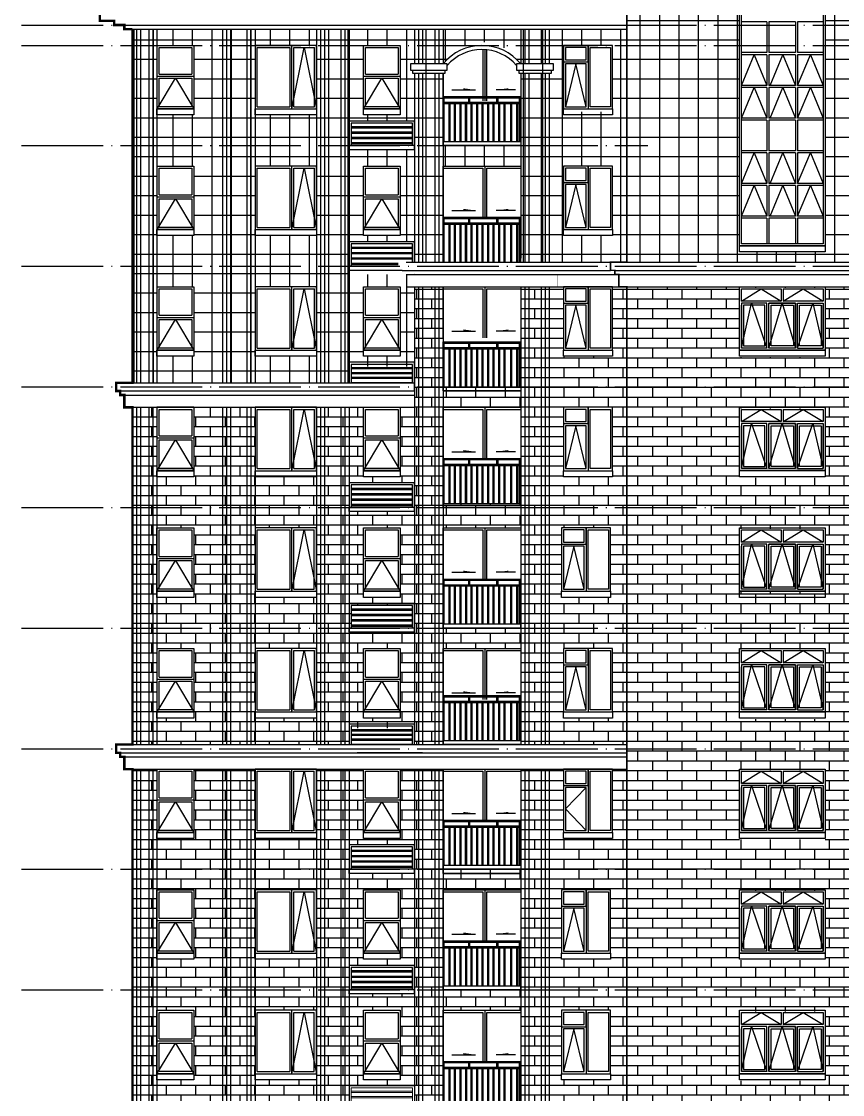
# Model space of a CAD drawing. Extents: x 115549 to 768939, y -502199 to 402497.
# Drawn here: x 192502 to 212593, y -11293 to 14955 of the extents above; entities that cross this region are included whole.
import ezdxf

# ---------------------------------------------------------------- set-up
doc = ezdxf.new("R2010")
doc.units = 0
doc.header["$LTSCALE"] = 1000
doc.header["$MEASUREMENT"] = 0
doc.linetypes.add('DOTE', pattern=[2.42, 2, -0.2, 0.02, -0.2])
doc.layers.add('_0', color=7, linetype='Continuous', lineweight=9)
for name, color, linetype in [('DIM_SYMB', 3, 'Continuous'), ('DOTE', 16, 'DOTE'), ('LM-玻璃', 146, 'Continuous'), ('WINDOW', 4, 'Continuous'), ('栏杆', 11, 'Continuous'), ('看线', 163, 'Continuous'), ('窗口线', 7, 'Continuous'), ('立面线', 172, 'Continuous')]:
    doc.layers.add(name, color=color, linetype=linetype)
pattern_1 = [(90, (-161450.86, -101699.97), (-476.25, 9e-14), []), (180, (-161450.86, -101699.97), (-9e-14, -476.25), [])]
pattern_2 = [(0, (-135683.46, -101699.97), (0, 240.41565), []), (90, (-135683.46, -101699.97), (-360.5784, 240.41565), [240.41565, -240.4156])]

# ---------------------------------------------------------------- blocks, each defined once
blk = doc.blocks.new('fdfsassd')
at = {"layer": 'LM-玻璃', "ltscale": 0.2}
for p, q in [((-629916, -556267), (-629916, -554817)), ((-629916, -554817), (-629116, -554817)), ((-629116, -554817), (-629116, -556267)), ((-629016, -554817), (-628516, -554817)), ((-628516, -556267), (-628516, -554817)), ((-629966, -556317), (-628466, -556317)), ((-629916, -556267), (-629116, -556267)), ((-629916, -556267), (-629116, -556267)), ((-629866, -556267), (-629866, -556267)), ((-629116, -556267), (-629116, -556267)), ((-629066, -556267), (-629066, -556267)), ((-629016, -556267), (-628516, -556267)), ((-629016, -556267), (-628566, -556267)), ((-628516, -556267), (-628516, -556267))]:
    blk.add_line(p, q, dxfattribs=at)
blk.add_lwpolyline([(-628466, -554767), (-629966, -554767), (-629966, -556317), (-628466, -556317)], close=True, dxfattribs=at)
for points in [[(-628516, -554767), (-629916, -554767)], [(-629066, -556317), (-629066, -554767)], [(-629016, -555767), (-629016, -554817)], [(-629016, -556267), (-629016, -555666)], [(-629016, -556267), (-629016, -556267)]]:
    blk.add_lwpolyline(points, dxfattribs=at)
at = {"layer": 'WINDOW', "color": 250}
blk.add_lwpolyline([(-629066, -556317), (-628766, -554817), (-628466, -556317)], dxfattribs=at)
blk = doc.blocks.new('dfgfdgdfdd')
at = {"layer": 'LM-玻璃', "ltscale": 0.2}
blk.add_lwpolyline([(-627266, -557867), (-626366, -557867), (-626366, -559417), (-627266, -559417)], close=True, dxfattribs=at)
for points in [[(-627216, -558567), (-627216, -557917), (-626416, -557917), (-626416, -558567)], [(-627266, -558617), (-626366, -558617)], [(-627216, -558567), (-626416, -558567)], [(-626416, -558667), (-626416, -559367), (-627216, -559367), (-627216, -558667)], [(-627216, -558667), (-626416, -558667)]]:
    blk.add_lwpolyline(points, dxfattribs=at)
at = {"layer": 'WINDOW', "color": 250}
blk.add_lwpolyline([(-627266, -559417), (-626816, -558667), (-626366, -559417)], dxfattribs=at)
blk = doc.blocks.new('stgewrtwertwertw')
at = {"layer": 'DIM_SYMB'}
for points in [[(406374, 195878), (406074, 195878), (406074, 195918)], [(406877, 195878), (407177, 195878), (407177, 195918)]]:
    blk.add_hatch(color=256, dxfattribs=at).paths.add_polyline_path(points)
at = {"color": 4}
for p, q in [((403330, 194984), (404830, 194984)), ((403330, 194954), (404830, 194954)), ((403330, 194853), (404830, 194853)), ((403330, 194823), (404830, 194823)), ((403330, 194723), (404830, 194723)), ((403330, 194693), (404830, 194693)), ((403330, 194593), (404830, 194593)), ((403330, 194563), (404830, 194563))]:
    blk.add_line(p, q, dxfattribs=at)
at = {"const_width": 60}
blk.add_lwpolyline([(397980, 197464), (397980, 194514)], dxfattribs=at)
at = {"color": 4}
for points in [[(403280, 195114), (403280, 194514)], [(404880, 194514), (404880, 195114), (403283, 195114)], [(404830, 194514), (404830, 195064), (403330, 195064)], [(403330, 195064), (403330, 194514)]]:
    blk.add_lwpolyline(points, dxfattribs=at)
for points in [[(404880, 194514), (404880, 194514), (403280, 194514)], [(403280, 194414), (403280, 194414), (403280, 194514)], [(404880, 194414), (404880, 194414), (404880, 194514)], [(404880, 194414), (404880, 194414), (404880, 194514)], [(404880, 194414), (404880, 194414), (404880, 194514)], [(404880, 194414), (404880, 194414), (403280, 194414)]]:
    blk.add_lwpolyline(points)
at = {"layer": 'DIM_SYMB'}
for points in [[(405797, 195878), (405797, 195878), (406374, 195878)], [(407354, 195878), (407354, 195878), (406877, 195878)]]:
    blk.add_lwpolyline(points, dxfattribs=at)
at = {"layer": 'LM-玻璃', "ltscale": 0.2}
for p, q in [((405580, 195714), (405580, 196964)), ((405580, 196964), (407480, 196964))]:
    blk.add_line(p, q, dxfattribs=at)
for points in [[(405580, 196914), (406552, 196914)], [(406552, 196914), (406552, 195714)], [(406602, 196964), (406602, 195714)], [(406652, 195714), (406652, 196914)], [(406652, 196914), (407480, 196914)], [(407480, 196964), (407480, 195714)], [(409680, 195414), (409680, 196964), (408480, 196964), (408480, 195414), (409680, 195414)], [(409080, 196964), (409080, 195414)]]:
    blk.add_lwpolyline(points, dxfattribs=at)
for points in [[(409080, 196964), (408480, 196964), (408480, 196564), (409080, 196564)], [(409030, 196914), (408530, 196914), (408530, 196614), (409030, 196614)], [(409130, 196914), (409630, 196914), (409630, 195464), (409130, 195464)], [(409030, 196514), (408530, 196514), (408530, 195464), (409030, 195464)]]:
    blk.add_lwpolyline(points, close=True, dxfattribs=at)
at = {"layer": 'WINDOW', "color": 250}
blk.add_lwpolyline([(409030, 195464), (408780, 196514), (408530, 195464)], dxfattribs=at)
at = {"layer": '栏杆', "ltscale": 0.2}
for p, q in [((405580, 195714), (407480, 195714)), ((405610, 195684), (407450, 195684)), ((405610, 195574), (407450, 195574)), ((405610, 195544), (407450, 195544)), ((405580, 194614), (407480, 194614)), ((405580, 194514), (407480, 194514))]:
    blk.add_line(p, q, dxfattribs=at)
for points in [[(405580, 194514), (405580, 195714)], [(405610, 194614), (405610, 195684)], [(406208, 195574), (406208, 195684)], [(406238, 195574), (406238, 195684)], [(406898, 195574), (406898, 195684)], [(406928, 195574), (406928, 195684)], [(407450, 194614), (407450, 195714)], [(407480, 194514), (407480, 195714)], [(405720, 195544), (405720, 194614)], [(405745, 195544), (405745, 194614)], [(405855, 195544), (405855, 194614)], [(405880, 195544), (405880, 194614)], [(405990, 195544), (405990, 194614)], [(406015, 195544), (406015, 194614)], [(406125, 195544), (406125, 194614)], [(406150, 195544), (406150, 194614)], [(406260, 195544), (406260, 194614)], [(406285, 195544), (406285, 194614)], [(406395, 195544), (406395, 194614)], [(406420, 195544), (406420, 194614)], [(406530, 195544), (406530, 194614)], [(406555, 195544), (406555, 194614)], [(406665, 195544), (406665, 194614)], [(406690, 195544), (406690, 194614)], [(406800, 195544), (406800, 194614)], [(406825, 195544), (406825, 194614)], [(406935, 195544), (406935, 194614)], [(406960, 195544), (406960, 194614)], [(407070, 195544), (407070, 194614)], [(407095, 195544), (407095, 194614)], [(407230, 195544), (407230, 194614)], [(407255, 195544), (407255, 194614)], [(407375, 195544), (407375, 194614)], [(407400, 195544), (407400, 194614)]]:
    blk.add_lwpolyline(points, dxfattribs=at)
blk.add_lwpolyline([(405580, 194614), (407480, 194614), (407480, 194514), (405580, 194514)], close=True, dxfattribs=at)
at = {"layer": '立面线'}
for p, q in [((398080, 197464), (398080, 194514)), ((398180, 197464), (398180, 194514)), ((398380, 197464), (398380, 194514)), ((398480, 197464), (398480, 194514)), ((398580, 197464), (398580, 194514)), ((400180, 197464), (400180, 194514)), ((400280, 197464), (400280, 194514)), ((400380, 197464), (400380, 194514)), ((400780, 197464), (400780, 194514)), ((400880, 197464), (400880, 194514)), ((400980, 197464), (400980, 194514)), ((402480, 197464), (402480, 194514)), ((402580, 197464), (402580, 194514)), ((402680, 197464), (402680, 194514)), ((403080, 197464), (403080, 194514)), ((403180, 197464), (403180, 194514)), ((403280, 197464), (403280, 194514)), ((404880, 197464), (404880, 194514)), ((404980, 197464), (404980, 194514)), ((405080, 197464), (405080, 194514)), ((405380, 197464), (405380, 194514)), ((405480, 197464), (405480, 194514)), ((405580, 197464), (405580, 194414)), ((407480, 197464), (407480, 194414)), ((407580, 197464), (407580, 194514)), ((407680, 197464), (407680, 194514)), ((407980, 197464), (407980, 194514)), ((408080, 197464), (408080, 194514)), ((408180, 197464), (408180, 194514))]:
    blk.add_line(p, q, dxfattribs=at)
at = {"layer": '立面线', "color": 0, "const_width": 40}
blk.add_lwpolyline([(410080, 197464), (410080, 194514)], dxfattribs=at)
at = {"layer": '立面线', "ltscale": 20}
for points in [[(398580, 195414), (399480, 195414), (399480, 195264), (398580, 195264)], [(400980, 195414), (402480, 195414), (402480, 195264), (400980, 195264)], [(403630, 195414), (404530, 195414), (404530, 195264), (403630, 195264)], [(408480, 195414), (409680, 195414), (409680, 195264), (408480, 195264)]]:
    blk.add_lwpolyline(points, close=True, dxfattribs=at)
at = {"layer": 'WINDOW'}
for name, p in [('dfgfdgdfdd', (1025846, 754831)), ('fdfsassd', (1030946, 751731)), ('dfgfdgdfdd', (1030896, 754831))]:
    blk.add_blockref(name, p, dxfattribs=at)
blk = doc.blocks.new('edwd')
at = {"layer": '栏杆', "ltscale": 0.2}
for p, q in [((519110, -51680), (521010, -51680)), ((519140, -51710), (520980, -51710)), ((519140, -51820), (520980, -51820)), ((519140, -51850), (520980, -51850)), ((519110, -52780), (521010, -52780)), ((519110, -52880), (521010, -52880))]:
    blk.add_line(p, q, dxfattribs=at)
for points in [[(519110, -52780), (519110, -51680)], [(520980, -52780), (520980, -51680)], [(521010, -52780), (521010, -51680)], [(519140, -52780), (519140, -51710)], [(519250, -51850), (519250, -52780)], [(519275, -51850), (519275, -52780)], [(519385, -51850), (519385, -52780)], [(519410, -51850), (519410, -52780)], [(519520, -51850), (519520, -52780)], [(519545, -51850), (519545, -52780)], [(519655, -51850), (519655, -52780)], [(519680, -51850), (519680, -52780)], [(519738, -51820), (519738, -51710)], [(519768, -51820), (519768, -51710)], [(519790, -51850), (519790, -52780)], [(519815, -51850), (519815, -52780)], [(519925, -51850), (519925, -52780)], [(519950, -51850), (519950, -52780)], [(520060, -51850), (520060, -52780)], [(520085, -51850), (520085, -52780)], [(520195, -51850), (520195, -52780)], [(520220, -51850), (520220, -52780)], [(520330, -51850), (520330, -52780)], [(520355, -51850), (520355, -52780)], [(520428, -51820), (520428, -51710)], [(520458, -51820), (520458, -51710)], [(520465, -51850), (520465, -52780)], [(520490, -51850), (520490, -52780)], [(520600, -51850), (520600, -52780)], [(520625, -51850), (520625, -52780)], [(520760, -51850), (520760, -52780)], [(520785, -51850), (520785, -52780)], [(520905, -51850), (520905, -52780)], [(520930, -51850), (520930, -52780)]]:
    blk.add_lwpolyline(points, dxfattribs=at)
blk.add_lwpolyline([(519110, -52780), (521010, -52780), (521010, -52880), (519110, -52880)], close=True, dxfattribs=at)
blk = doc.blocks.new('setyetyetertyeryer')
at = {"layer": 'LM-玻璃', "ltscale": 0.2}
for p, q in [((362775, 78550), (362775, 78250)), ((362825, 78550), (362825, 78250)), ((362475, 77100), (362475, 78200)), ((363125, 77100), (363125, 78200))]:
    blk.add_line(p, q, dxfattribs=at)
for points in [[(361750, 78600), (363850, 78600), (363850, 77050), (361750, 77050)], [(362375, 78150), (361850, 78150), (361850, 77150), (362375, 77150)], [(362475, 78200), (363125, 78200), (363125, 77100), (362475, 77100)], [(362525, 78150), (363075, 78150), (363075, 77150), (362525, 77150)], [(363225, 78150), (363750, 78150), (363750, 77150), (363225, 77150)]]:
    blk.add_lwpolyline(points, close=True, dxfattribs=at)
for points in [[(361800, 78250), (361800, 78550), (362775, 78550)], [(361800, 78250), (361800, 78550), (362775, 78550)], [(362775, 78250), (361800, 78250), (361800, 78550), (362775, 78550)], [(362825, 78550), (363800, 78550), (363800, 78250)], [(362825, 78550), (363800, 78550), (363800, 78250)], [(362825, 78550), (363800, 78550), (363800, 78250), (362825, 78250)], [(362425, 77100), (362425, 78200), (361800, 78200), (361800, 77100)], [(362425, 77100), (361800, 77100), (361800, 78150)], [(363125, 78200), (362475, 78200)], [(363175, 77100), (363175, 78200), (363800, 78200), (363800, 77100)], [(363175, 77100), (363800, 77100), (363800, 78150)], [(363125, 77100), (362475, 77100)]]:
    blk.add_lwpolyline(points, dxfattribs=at)
at = {"layer": 'WINDOW', "color": 250}
for points in [[(361800, 78250), (362288, 78550), (362775, 78250)], [(362825, 78250), (363313, 78550), (363800, 78250)], [(361800, 77100), (362050, 78200), (362425, 77100)], [(362475, 77100), (362800, 78200), (363125, 77100)], [(363175, 77100), (363550, 78200), (363800, 77100)]]:
    blk.add_lwpolyline(points, dxfattribs=at)
at = {"layer": '立面线', "ltscale": 20}
blk.add_lwpolyline([(361750, 77050), (363850, 77050), (363850, 76900), (361750, 76900)], close=True, dxfattribs=at)

msp = doc.modelspace()

# ---------------------------------------------------------------- hatches: boundary and pattern name
at = {"layer": 'DIM_SYMB'}
for points in [[(203611.9, 13281), (203311.9, 13281), (203311.9, 13321)], [(204115.1, 13281), (204415.1, 13281), (204415.1, 13321)], [(203611.9, 10331), (203311.9, 10331), (203311.9, 10371)], [(204115.1, 10331), (204415.1, 10331), (204415.1, 10371)], [(203611.9, 7381), (203311.9, 7381), (203311.9, 7421)], [(204115.1, 7381), (204415.1, 7381), (204415.1, 7421)], [(203611.9, 4431), (203311.9, 4431), (203311.9, 4471)], [(204115.1, 4431), (204415.1, 4431), (204415.1, 4471)], [(203611.9, -1469), (203311.9, -1469), (203311.9, -1429)], [(204115.1, -1469), (204415.1, -1469), (204415.1, -1429)], [(203611.9, -4419), (203311.9, -4419), (203311.9, -4379)], [(204115.1, -4419), (204415.1, -4419), (204415.1, -4379)]]:
    msp.add_hatch(color=256, dxfattribs=at).paths.add_polyline_path(points)
at = {"layer": '看线'}
h = msp.add_hatch(dxfattribs=at)
h.set_pattern_fill('ANSI37', color=8, scale=300, angle=45)
h.set_pattern_definition(pattern_1)
h.paths.add_polyline_path([(207317.9, 18967.3), (215218, 18967.3), (215218, 9067), (207317.9, 9067)])
h.paths.add_polyline_path([(210068, 9317), (212168, 9317), (212168, 17267), (210068, 17267)], flags=16)
h.paths.add_polyline_path([(213018, 9317), (214518, 9317), (214518, 17267), (213018, 17267)], flags=16)
h = msp.add_hatch(dxfattribs=at)
h.set_pattern_fill('ANSI37', color=8, scale=300, angle=45)
h.set_pattern_definition(pattern_1)
h.paths.add_polyline_path([(195218, 14767.7), (202118.1, 14767.7), (202118.1, 6117), (195218, 6117)])
h.paths.add_polyline_path([(195818.4, 12667), (196718.4, 12667), (196718.4, 14367), (195818.4, 14367)], flags=16)
h.paths.add_polyline_path([(198218, 12667), (199718, 12667), (199718, 14367), (198218, 14367)], flags=16)
h.paths.add_polyline_path([(200868.5, 12667), (201768.5, 12667), (201768.5, 14367), (200868.5, 14367)], flags=16)
h.paths.add_polyline_path([(200868.5, 9717), (201768.5, 9717), (201768.5, 11417), (200868.5, 11417)], flags=16)
h.paths.add_polyline_path([(198218, 9717), (199718, 9717), (199718, 11417), (198218, 11417)], flags=16)
h.paths.add_polyline_path([(195818.4, 9717), (196718.4, 9717), (196718.4, 11417), (195818.4, 11417)], flags=16)
h.paths.add_polyline_path([(195818.4, 6767), (196718.4, 6767), (196718.4, 8467), (195818.4, 8467)], flags=16)
h.paths.add_polyline_path([(198218, 6767), (199718, 6767), (199718, 8467), (198218, 8467)], flags=16)
h.paths.add_polyline_path([(200868.5, 6767), (201768.5, 6767), (201768.5, 8467), (200868.5, 8467)], flags=16)
h.paths.add_polyline_path([(200518.1, 11817), (202118.1, 11817), (202118.1, 12517), (200518.1, 12517)], flags=16)
h.paths.add_polyline_path([(200518.1, 8767), (202121.8, 8767), (202121.8, 9567), (200518.1, 9567)], flags=16)
h.paths.add_polyline_path([(200518.1, 6117), (202118.1, 6117), (202118.1, 6517), (200518.1, 6517)], flags=16)
h = msp.add_hatch(dxfattribs=at)
h.set_pattern_fill('ANSI37', color=8, scale=300, angle=45)
h.set_pattern_definition(pattern_1)
h.paths.add_polyline_path([(205768, 12742), (206968, 12742), (206968, 14367), (205768, 14367)], flags=16)
h.paths.add_polyline_path([(205768, 9717), (206968, 9717), (206968, 11417), (205768, 11417)], flags=16)
h.paths.add_polyline_path([(202818.1, 9067), (204718.1, 9067), (204718.1, 11417), (202818.1, 11417)], flags=17)
h.paths.add_polyline_path([(202118.1, 14767.7), (207318, 14767.7), (207318.1, 9067), (202118.1, 9067)])
h.paths.add_polyline_path([(202868, 13967), (202918, 13967), (202918.1, 14080.5), (202986.4, 14152.2), (203247.4, 14339.6), (203512.8, 14437.7), (203744.8, 14466.7), (204187.3, 14386.2), (204485.7, 14209.3), (204618.1, 14080.4), (204618.1, 13967), (204668.1, 13967), (204668.1, 13887), (204718.1, 13887), (204718.1, 11917), (202818, 11917), (202818.1, 13887), (202868, 13887)], flags=16)
h = msp.add_hatch(dxfattribs=at)
h.set_pattern_fill('AR-BRSTD', color=32, scale=300)
h.set_pattern_definition(pattern_2)
h.paths.add_polyline_path([(202118.1, 8467), (207318.1, 8467), (207318.1, -2733), (202118.1, -2733)])
h.paths.add_polyline_path([(205768, 6767), (206968, 6767), (206968, 8467), (205768, 8467)], flags=16)
h.paths.add_polyline_path([(202818.2, 6017), (204718.2, 6017), (204718.1, 8467), (202818.1, 8467)], flags=16)
h.paths.add_polyline_path([(202818, 3167), (204718.1, 3167), (204718.1, 5517), (202818, 5517)], flags=16)
h.paths.add_polyline_path([(202818.1, 117), (204718.2, 117), (204718.2, 2567), (202818.1, 2567)], flags=16)
h.paths.add_polyline_path([(202818, -2733), (204718.1, -2733), (204718.1, -383), (202818, -383)], flags=17)
h.paths.add_polyline_path([(205768, -2083), (206968, -2083), (206968, -383), (205768, -383)], flags=16)
h.paths.add_polyline_path([(205718, 867), (206918, 867), (206918, 2567), (205718, 2567)], flags=16)
h.paths.add_polyline_path([(205768, 3817), (206968, 3817), (206968, 5517), (205768, 5517)], flags=16)
h = msp.add_hatch(dxfattribs=at)
h.set_pattern_fill('AR-BRSTD', color=32, scale=300)
h.set_pattern_definition(pattern_2)
h.paths.add_polyline_path([(207318, 8467), (215218, 8467), (215218, -26333), (207318, -26333)])
h.paths.add_polyline_path([(210068, 6741.8), (212168, 6741.8), (212168, 8441.8), (210068, 8441.8)], flags=16)
h.paths.add_polyline_path([(213018, 6767), (214518, 6767), (214518, 8467), (213018, 8467)], flags=16)
h.paths.add_polyline_path([(210068, 3791.8), (212168, 3791.8), (212168, 5491.8), (210068, 5491.8)], flags=16)
h.paths.add_polyline_path([(213018, 3817), (214518, 3817), (214518, 5517), (213018, 5517)], flags=16)
h.paths.add_polyline_path([(210068, 841.8), (211832.8, 841.8), (211832.8, 2541.8), (210068, 2541.8)], flags=0)
h.paths.add_polyline_path([(210068, 841.8), (211868, 841.8), (211868, 2541.8), (210068, 2541.8)], flags=16)
h.paths.add_polyline_path([(210068, 841.8), (211868, 841.8), (211868, 2541.8), (210068, 2541.8)], flags=16)
h.paths.add_polyline_path([(213018, 867), (214518, 867), (214518, 2567), (213018, 2567)], flags=16)
h.paths.add_polyline_path([(210068, -2108.2), (212168, -2108.2), (212168, -408.2), (210068, -408.2)], flags=16)
h.paths.add_polyline_path([(213018, -2083), (214518, -2083), (214518, -383), (213018, -383)], flags=16)
h.paths.add_polyline_path([(210068, -5058.2), (212168, -5058.2), (212168, -3358.2), (210068, -3358.2)], flags=16)
h.paths.add_polyline_path([(213018, -5033), (214518, -5033), (214518, -3333), (213018, -3333)], flags=16)
h.paths.add_polyline_path([(210068, -8008.2), (212168, -8008.2), (212168, -6308.2), (210068, -6308.2)], flags=16)
h.paths.add_polyline_path([(213018, -7983), (214518, -7983), (214518, -6283), (213018, -6283)], flags=16)
h.paths.add_polyline_path([(210068, -10958.2), (212168, -10958.2), (212168, -9258.2), (210068, -9258.2)], flags=16)
h.paths.add_polyline_path([(213018, -10933), (214518, -10933), (214518, -9233), (213018, -9233)], flags=16)
h.paths.add_polyline_path([(210068, -13908.2), (212168, -13908.2), (212168, -12208.2), (210068, -12208.2)], flags=16)
h.paths.add_polyline_path([(213018, -13883), (214518, -13883), (214518, -12183), (213018, -12183)], flags=16)
h.paths.add_polyline_path([(210068, -16858.2), (212168, -16858.2), (212168, -15158.2), (210068, -15158.2)], flags=16)
h.paths.add_polyline_path([(213018, -16833), (214518, -16833), (214518, -15133), (213018, -15133)], flags=16)
h.paths.add_polyline_path([(210068, -19808.2), (212168, -19808.2), (212168, -18108.2), (210068, -18108.2)], flags=16)
h.paths.add_polyline_path([(213018, -19783), (214518, -19783), (214518, -18083), (213018, -18083)], flags=16)
h.paths.add_polyline_path([(210068, -22758.2), (212168, -22758.2), (212168, -21058.2), (210068, -21058.2)], flags=16)
h.paths.add_polyline_path([(213018, -22733), (214518, -22733), (214518, -21033), (213018, -21033)], flags=16)
h.paths.add_polyline_path([(210068, -25708.2), (212168, -25708.2), (212168, -24008.2), (210068, -24008.2)], flags=16)
h.paths.add_polyline_path([(213018, -25683), (214518, -25683), (214518, -23983), (213018, -23983)], flags=16)
h.paths.add_polyline_path([(210068, 991.8), (212168, 991.8), (212168, 2541.8), (210068, 2541.8)], flags=16)
h = msp.add_hatch(dxfattribs=at)
h.set_pattern_fill('AR-BRSTD', color=32, scale=300)
h.set_pattern_definition(pattern_2)
h.paths.add_polyline_path([(195218, 5517), (202118.1, 5517), (202118.1, -2733), (195218, -2733)])
h.paths.add_polyline_path([(198218, 3844), (199718, 3844), (199718, 5517), (198218, 5517)], flags=16)
h.paths.add_polyline_path([(200868.5, 3817), (201768.5, 3817), (201768.5, 5517), (200868.5, 5517)])
h.paths.add_polyline_path([(195818, 3817), (196718.4, 3817), (196718.4, 5528.5), (195818, 5528.5)])
h.paths.add_polyline_path([(195818.4, 867), (196718.4, 867), (196718.4, 2567), (195818.4, 2567)], flags=16)
h.paths.add_polyline_path([(198218, 867), (199718, 867), (199718, 2567), (198218, 2567)], flags=16)
h.paths.add_polyline_path([(200868.4, 867), (201768.4, 867), (201768.4, 2567), (200868.4, 2567)], flags=16)
h.paths.add_polyline_path([(195818.4, -2083), (196718.4, -2083), (196718.4, -383), (195818.4, -383)], flags=16)
h.paths.add_polyline_path([(198218, -2083), (199718, -2083), (199718, -383), (198218, -383)], flags=16)
h.paths.add_polyline_path([(200868.5, -2083), (201768.5, -2083), (201768.5, -383), (200868.5, -383)], flags=16)
h.paths.add_polyline_path([(200518.1, -2733), (202118, -2733), (202118, -2333), (200518.1, -2333)])
h.paths.add_polyline_path([(200518.1, 2967), (202118, 2967), (202118, 3667), (200518.1, 3667)], flags=16)
h.paths.add_polyline_path([(200568, 17), (202118, 17), (202118, 666.9), (200568, 666.9)], flags=16)
h = msp.add_hatch(dxfattribs=at)
h.set_pattern_fill('AR-BRSTD', color=32, scale=300)
h.set_pattern_definition(pattern_2)
h.paths.add_polyline_path([(195218, -3333), (207318, -3333), (207318, -17483), (195218, -17483)])
h.paths.add_polyline_path([(195818.4, -5033), (196718.4, -5033), (196718.4, -3333), (195818.4, -3333)], flags=16)
h.paths.add_polyline_path([(198218, -5033), (199718, -5033), (199718, -3333), (198218, -3333)], flags=16)
h.paths.add_polyline_path([(200868.5, -5033), (201768.5, -5033), (201768.5, -3333), (200868.5, -3333)], flags=16)
h.paths.add_polyline_path([(205768, -5033), (206968, -5033), (206968, -3333), (205768, -3333)], flags=16)
h.paths.add_polyline_path([(195818.4, -7983), (196718.4, -7983), (196718.4, -6283), (195818.4, -6283)], flags=16)
h.paths.add_polyline_path([(198218, -7983), (199718, -7983), (199718, -6283), (198218, -6283)], flags=16)
h.paths.add_polyline_path([(200868.4, -7983), (201768.4, -7983), (201768.4, -6283), (200868.4, -6283)], flags=16)
h.paths.add_polyline_path([(195818.4, -10933), (196718.4, -10933), (196718.4, -9233), (195818.4, -9233)], flags=16)
h.paths.add_polyline_path([(198218, -10933), (199718, -10933), (199718, -9233), (198218, -9233)], flags=16)
h.paths.add_polyline_path([(200868.4, -10933), (201768.4, -10933), (201768.4, -9233), (200868.4, -9233)], flags=16)
h.paths.add_polyline_path([(195818.4, -13883), (196718.4, -13883), (196718.4, -12183), (195818.4, -12183)], flags=16)
h.paths.add_polyline_path([(198218, -13883), (199718, -13883), (199718, -12183), (198218, -12183)], flags=16)
h.paths.add_polyline_path([(195818.4, -16833), (196718.4, -16833), (196718.4, -15133), (195818.4, -15133)], flags=16)
h.paths.add_polyline_path([(198218, -16833), (199718, -16833), (199718, -15133), (198218, -15133)], flags=16)
h.paths.add_polyline_path([(205718, -7983), (206918, -7983), (206918, -6283), (205718, -6283)], flags=16)
h.paths.add_polyline_path([(205718, -10933), (206918, -10933), (206918, -9233), (205718, -9233)], flags=16)
h.paths.add_polyline_path([(205718, -13883), (206918, -13883), (206918, -12183), (205718, -12183)], flags=16)
h.paths.add_polyline_path([(205768, -16833), (206968, -16833), (206968, -15133), (205768, -15133)], flags=16)
h.paths.add_polyline_path([(202818.1, -5783), (204718.2, -5783), (204718.1, -3333), (202818, -3333)], flags=16)
h.paths.add_polyline_path([(202818.1, -8733), (204718.1, -8733), (204718.1, -6283), (202818.1, -6283)], flags=16)
h.paths.add_polyline_path([(202818.1, -11683), (204718.2, -11683), (204718.2, -9233), (202818.1, -9233)], flags=16)
h.paths.add_polyline_path([(202818.1, -14633), (204718.2, -14633), (204718.2, -12183), (202818.1, -12183)], flags=16)
h.paths.add_polyline_path([(202818, -17383), (204718.1, -17383), (204718.1, -15133), (202818, -15133)], flags=16)
h.paths.add_polyline_path([(200868.5, -16832.8), (201768.5, -16832.8), (201768.5, -15132.8), (200868.5, -15132.8)], flags=16)
h.paths.add_polyline_path([(200868.4, -13883), (201768.4, -13883), (201768.4, -12183), (200868.4, -12183)], flags=16)
h.paths.add_polyline_path([(200521.5, -5883), (202118, -5883), (202118, -5183), (200521.5, -5183)], flags=16)
h.paths.add_polyline_path([(200518, -8833), (202118, -8833), (202118, -8133), (200518, -8133)], flags=16)
h.paths.add_polyline_path([(200521.5, -11783), (202118, -11783), (202118, -11083), (200521.5, -11083)], flags=16)
h.paths.add_polyline_path([(200521.5, -14733), (202118, -14733), (202118, -14033), (200521.5, -14033)], flags=16)
h.paths.add_polyline_path([(200518, -17483), (202118, -17483), (202118, -17082.8), (200518, -17082.8)], flags=16)

# ---------------------------------------------------------------- linework, layer by layer
at = {"ltscale": 0.2}
for p, q in [((202068.1, 13767), (202868, 13767)), ((204668.1, 13767), (205468.2, 13767))]:
    msp.add_line(p, q, dxfattribs=at)
at = {"color": 4}
for p, q in [((200569.4, 12386.7), (202069.4, 12386.7)), ((200569.4, 12356.7), (202069.4, 12356.7)), ((200569.4, 12256.4), (202069.4, 12256.4)), ((200569.4, 12226.4), (202069.4, 12226.4)), ((200569.4, 12126.1), (202069.4, 12126.1)), ((200569.4, 12096.1), (202069.4, 12096.1)), ((200569.4, 11995.9), (202069.4, 11995.9)), ((200569.4, 11965.9), (202069.4, 11965.9)), ((200569.6, 9436.7), (202069.5, 9436.7)), ((200569.6, 9406.7), (202069.5, 9406.7)), ((200569.6, 9306.4), (202069.5, 9306.4)), ((200569.6, 9276.4), (202069.5, 9276.4)), ((200569.6, 9176.1), (202069.5, 9176.1)), ((200569.6, 9146.1), (202068.1, 9146.1)), ((200569.6, 9045.9), (201718, 9045.9)), ((200569.6, 9015.9), (201718, 9015.9)), ((200568.1, 6486.7), (202066.5, 6486.7)), ((200568.1, 6464.1), (202066.5, 6464.1)), ((200568.1, 6366.1), (202066.5, 6366.1)), ((200568.1, 6343.5), (202066.5, 6343.5)), ((200568.1, 6256.4), (202068.1, 6256.4)), ((200568.1, 6226.4), (202068.1, 6226.4)), ((200568.1, 6126.1), (202068.1, 6126.1)), ((200569.9, 3536.7), (202069.9, 3536.7)), ((200569.9, 3506.7), (202069.9, 3506.7)), ((200569.9, 3406.4), (202069.9, 3406.4)), ((200569.9, 3376.4), (202069.9, 3376.4)), ((200569.9, 3276.1), (202069.9, 3276.1)), ((200569.9, 3246.1), (202069.9, 3246.1)), ((200569.9, 3145.9), (202069.9, 3145.9)), ((200569.9, 3115.9), (202069.9, 3115.9)), ((200569.4, -2363.3), (202069.4, -2363.3)), ((200569.4, -2393.3), (202069.4, -2393.3)), ((200569.4, -2476.6), (202069.4, -2476.6)), ((200569.4, -2506.6), (202069.4, -2506.6)), ((200569.4, -2593.6), (202069.4, -2593.6)), ((200569.4, -2623.6), (202069.4, -2623.6)), ((200569.4, -2723.9), (202069.4, -2723.9)), ((200569.3, -5313.3), (202069.3, -5313.3)), ((200569.3, -5343.3), (202069.3, -5343.3)), ((200569.3, -5443.6), (202069.3, -5443.6)), ((200569.3, -5473.6), (202069.3, -5473.6)), ((200569.3, -5573.9), (202069.3, -5573.9)), ((200569.3, -5603.9), (202069.3, -5603.9)), ((200569.3, -5704.1), (202069.3, -5704.1)), ((200569.3, -5734.1), (202069.3, -5734.1))]:
    msp.add_line(p, q, dxfattribs=at)
at = {"const_width": 60}
for points in [[(195218, 14767.7), (195018, 14767.7), (195018, 14867.7), (194768.3, 14867.7), (194768.3, 14967.7), (194418, 14967.7), (194418, 15367.3), (195218, 15367.3), (196218.4, 16367.7), (196218.4, 16567.7), (196118.4, 16567.7), (196118.4, 16667.7), (207318, 16667.7)], [(195218, 14767.7), (195218, 11917)], [(195218, 11917), (195218, 8967)], [(195218, 8967), (195218, 6117), (194818, 6117), (194818, 5917), (194918, 5917), (194918, 5817), (195018, 5817), (195018, 5517), (195218, 5517), (195218, 3067)], [(195218, 117), (195218, -2733), (194818, -2733), (194818, -2933), (194918, -2933), (194918, -3033), (195018, -3033), (195018, -3333), (195218, -3333), (195218, -5783)]]:
    msp.add_lwpolyline(points, dxfattribs=at)
at = {"ltscale": 0.2}
for points in [[(202868, 13687), (202868, 13767), (202918, 13767), (202918, 13917), (202918, 13917), (202018.1, 13917), (202018.1, 13767), (202068.1, 13767), (202068.1, 13687)], [(205468.2, 13687), (205468.2, 13767), (205518.2, 13767), (205518.2, 13917), (205518.2, 13917), (204618.1, 13917), (204618.1, 13767), (204668.1, 13767), (204668.1, 13687)]]:
    msp.add_lwpolyline(points, close=True, dxfattribs=at)
at = {"color": 4}
for points in [[(200518.1, 12517), (200518.1, 11916.7)], [(202118.1, 11917), (202118.1, 12517), (200521.6, 12517)], [(202068.1, 11917), (202068.1, 12467), (200568.1, 12466.9)], [(200568.1, 12466.7), (200568.1, 11916.7)], [(200518.1, 9567), (200518.1, 8966.7)], [(202118.1, 9073.9), (202118.1, 9567), (200521.6, 9567)], [(202068.1, 9073.9), (202068.1, 9517), (200568.1, 9516.9)], [(200568.1, 9516.7), (200568.1, 8966.7)], [(201906.6, 8867), (201906.6, 8866.7)], [(201936.6, 8867), (201936.6, 8866.7)], [(200518.1, 6617), (200518.1, 6117)], [(202118.1, 5917), (202118.1, 6617), (200521.6, 6617)], [(202068.1, 6117), (202068.1, 6567), (200568.1, 6566.9)], [(200568.1, 6566.7), (200568.1, 6117)], [(200518.1, 3667), (200518.1, 3066.7)], [(202118.1, 3067), (202118.1, 3667), (200521.6, 3667)], [(202068.1, 3067), (202068.1, 3617), (200568.1, 3616.9)], [(200568.1, 3616.7), (200568.1, 3066.7)], [(200518.1, -2233), (200518.1, -2733)], [(202118.1, -2733), (202118.1, -2233), (200521.6, -2233)], [(202068.1, -2733), (202068.1, -2283), (200568.1, -2283.1)], [(200568.1, -2283.3), (200568.1, -2733)], [(200518, -5183), (200518, -5783.3)], [(202118, -5783), (202118, -5183), (200521.5, -5183)], [(202068, -5783), (202068, -5233), (200568, -5233.1)], [(200568, -5233.3), (200568, -5783.3)]]:
    msp.add_lwpolyline(points, dxfattribs=at)
for points in [[(202118.1, 11917), (202118.1, 11917), (200518.1, 11917)], [(200518.1, 11817), (200518.1, 11817), (200518.1, 11917)], [(202118.1, 11817), (202118.1, 11817), (200518.1, 11817)], [(202118.1, 11817), (202118.1, 11817), (202118.1, 11917)], [(202118.1, 11817), (202118.1, 11817), (202118.1, 11917)], [(202118.1, 11817), (202118.1, 11817), (202118.1, 11917)], [(201718, 8967), (200518.1, 8967)], [(200518.1, 8867), (200518.1, 8867), (200518.1, 8967)], [(201818, 8867), (200518.1, 8867)], [(202118.1, 3067), (202118.1, 3067), (200518.1, 3067)], [(200518.1, 2967), (200518.1, 2967), (200518.1, 3067)], [(202118.1, 2967), (202118.1, 2967), (200518.1, 2967)], [(202118.1, 2967), (202118.1, 2967), (202118.1, 3067)], [(202118.1, 2967), (202118.1, 2967), (202118.1, 3067)], [(202118.1, 2967), (202118.1, 2967), (202118.1, 3067)], [(202318, -2933), (202318, -2933), (200718, -2933)], [(202118, -5783), (202118, -5783), (200518, -5783)], [(200518, -5883), (200518, -5883), (200518, -5783)], [(202118, -5883), (202118, -5883), (200518, -5883)], [(202118, -5883), (202118, -5883), (202118, -5783)], [(202118, -5883), (202118, -5883), (202118, -5783)], [(202118, -5883), (202118, -5883), (202118, -5783)]]:
    msp.add_lwpolyline(points)
at = {"ltscale": 0.2, "const_width": 0.1}
for points in [[(202018.1, 8467), (201918, 8467), (201918, 8767), (201818, 8767), (201818, 8867), (201718, 8867), (201718, 9067), (202018, 9067)], [(205518.2, 8467), (205618.2, 8467), (205618.2, 8767), (205718.2, 8767), (205718.2, 8867), (205818.2, 8867), (205818.2, 9067), (205518.2, 9067)], [(197318, -3333), (197218, -3333), (197218, -3033), (197118, -3033), (197118, -2933), (197018, -2933), (197018, -2733), (197318, -2733)], [(200817.8, -3333), (200917.8, -3333), (200917.8, -3033), (201017.8, -3033), (201017.8, -2933), (201117.8, -2933), (201117.8, -2733), (200817.8, -2733)], [(202018, -3333), (201918, -3333), (201918, -3033), (201818, -3033), (201818, -2933), (201718, -2933), (201718, -2733), (202018, -2733)], [(205518.1, -3333), (205618.1, -3333), (205618.1, -3033), (205718.1, -3033), (205718.1, -2933), (205818.1, -2933), (205818.1, -2733), (205518.1, -2733)]]:
    msp.add_lwpolyline(points, dxfattribs=at)
at = {"layer": 'DIM_SYMB'}
for points in [[(203034.8, 13281), (203034.8, 13281), (203611.9, 13281)], [(204592.4, 13281), (204592.4, 13281), (204115.1, 13281)], [(203034.8, 10331), (203034.8, 10331), (203611.9, 10331)], [(204592.4, 10331), (204592.4, 10331), (204115.1, 10331)], [(203034.8, 7381), (203034.8, 7381), (203611.9, 7381)], [(204592.4, 7381), (204592.4, 7381), (204115.1, 7381)], [(203034.8, 4431), (203034.8, 4431), (203611.9, 4431)], [(204592.4, 4431), (204592.4, 4431), (204115.1, 4431)], [(203034.8, -1469), (203034.8, -1469), (203611.9, -1469)], [(204592.4, -1469), (204592.4, -1469), (204115.1, -1469)], [(203034.8, -4419), (203034.8, -4419), (203611.9, -4419)], [(204592.4, -4419), (204592.4, -4419), (204115.1, -4419)]]:
    msp.add_lwpolyline(points, dxfattribs=at)
at = {"layer": 'DOTE'}
for p, q in [((192502.1, 14867), (230169.9, 14867)), ((192502.1, 14367), (230169.9, 14367)), ((192502.1, 11917), (207829, 11917)), ((192502.1, 8967), (230169.9, 8967)), ((192502.1, 6017), (230169.9, 6017)), ((192502.1, 3067), (230169.9, 3067)), ((192502.1, 117), (230169.9, 117)), ((192502.1, -2833), (230169.9, -2833)), ((192502.1, -5783), (230169.9, -5783)), ((192502.1, -8733), (230169.9, -8733))]:
    msp.add_line(p, q, dxfattribs=at)
at = {"layer": 'LM-玻璃', "ltscale": 0.2}
for p, q in [((210743, 14942), (210118, 14942)), ((210743, 14942), (210743, 14192)), ((210793, 14942), (210793, 14192)), ((211443, 14942), (210793, 14942)), ((211443, 14942), (211443, 14192)), ((211493, 14942), (211493, 14192)), ((212118, 14942), (211493, 14942)), ((210743, 14192), (210118, 14192)), ((211443, 14192), (210793, 14192)), ((212118, 14192), (211493, 14192)), ((210743, 14142), (210118, 14142)), ((210743, 14142), (210743, 13392)), ((210793, 14142), (210793, 13392)), ((211443, 14142), (210793, 14142)), ((211443, 14142), (211443, 13392)), ((211493, 14142), (211493, 13392)), ((212118, 14142), (211493, 14142)), ((202818, 13017), (202818, 13687)), ((210743, 13392), (210118, 13392)), ((211443, 13392), (210793, 13392)), ((212118, 13392), (211493, 13392)), ((210743, 13342), (210118, 13342)), ((210743, 13342), (210743, 12592)), ((210793, 13342), (210793, 12592)), ((211443, 13342), (210793, 13342)), ((211443, 13342), (211443, 12592)), ((211493, 13342), (211493, 12592)), ((212118, 13342), (211493, 13342)), ((210743, 12592), (210118, 12592)), ((210743, 12542), (210118, 12542)), ((210743, 12542), (210743, 11792)), ((211443, 12592), (210793, 12592)), ((210793, 12542), (210793, 11792)), ((211443, 12542), (210793, 12542)), ((211443, 12542), (211443, 11792)), ((212118, 12592), (211493, 12592)), ((211493, 12542), (211493, 11792)), ((212118, 12542), (211493, 12542)), ((210743, 11792), (210118, 11792)), ((210743, 11742), (210118, 11742)), ((210743, 11742), (210743, 10992)), ((211443, 11792), (210793, 11792)), ((210793, 11742), (210793, 10992)), ((211443, 11742), (210793, 11742)), ((211443, 11742), (211443, 10992)), ((212118, 11792), (211493, 11792)), ((211493, 11742), (211493, 10992)), ((212118, 11742), (211493, 11742)), ((202818, 10167), (202818, 11417)), ((202818, 11417), (204718.1, 11417)), ((210743, 10992), (210118, 10992)), ((210743, 10942), (210118, 10942)), ((210743, 10942), (210743, 10192)), ((211443, 10992), (210793, 10992)), ((210793, 10942), (210793, 10192)), ((211443, 10942), (210793, 10942)), ((211443, 10942), (211443, 10192)), ((212118, 10992), (211493, 10992)), ((211493, 10942), (211493, 10192)), ((212118, 10942), (211493, 10942)), ((210743, 10192), (210118, 10192)), ((210743, 10142), (210118, 10142)), ((210743, 10142), (210743, 9517)), ((211443, 10192), (210793, 10192)), ((210793, 10142), (210793, 9517)), ((211443, 10142), (210793, 10142)), ((211443, 10142), (211443, 9517)), ((212118, 10192), (211493, 10192)), ((211493, 10142), (211493, 9517)), ((212118, 10142), (211493, 10142)), ((202818, 7217), (202818, 8467)), ((202818, 8467), (204718.1, 8467)), ((202818, 4267), (202818, 5517)), ((202818, 5517), (204718.1, 5517)), ((202818, -1633), (202818, -383)), ((202818, -383), (204718.1, -383)), ((202818, -4583), (202818, -3333)), ((202818, -3333), (204718.1, -3333))]:
    msp.add_line(p, q, dxfattribs=at)
for points in [[(210068, 17267), (212168, 17267), (212168, 9467), (210068, 9467)], [(210118, 17217), (212118, 17217), (212118, 9517), (210118, 9517)], [(206368, 14367), (205768, 14367), (205768, 13967), (206368, 13967)], [(206318, 14317), (205818, 14317), (205818, 14017), (206318, 14017)], [(206418, 14317), (206918, 14317), (206918, 12867), (206418, 12867)], [(206318, 13917), (205818, 13917), (205818, 12867), (206318, 12867)], [(206368, 11417), (205768, 11417), (205768, 11017), (206368, 11017)], [(206318, 11367), (205818, 11367), (205818, 11067), (206318, 11067)], [(206418, 11367), (206918, 11367), (206918, 9917), (206418, 9917)], [(206318, 10967), (205818, 10967), (205818, 9917), (206318, 9917)], [(206368, 8467), (205768, 8467), (205768, 8067), (206368, 8067)], [(206318, 8417), (205818, 8417), (205818, 8117), (206318, 8117)], [(206418, 8417), (206918, 8417), (206918, 6967), (206418, 6967)], [(206318, 8017), (205818, 8017), (205818, 6967), (206318, 6967)], [(206368, 5517), (205768, 5517), (205768, 5117), (206368, 5117)], [(206318, 5467), (205818, 5467), (205818, 5167), (206318, 5167)], [(206418, 5467), (206918, 5467), (206918, 4017), (206418, 4017)], [(206318, 5067), (205818, 5067), (205818, 4017), (206318, 4017)], [(206368, -383), (205768, -383), (205768, -783), (206368, -783)], [(206318, -433), (205818, -433), (205818, -733), (206318, -733)], [(206418, -433), (206918, -433), (206918, -1883), (206418, -1883)], [(206318, -833), (205818, -833), (205818, -1883), (206318, -1883)], [(206368, -3333), (205768, -3333), (205768, -3733), (206368, -3733)], [(206318, -3383), (205818, -3383), (205818, -3683), (206318, -3683)], [(206418, -3383), (206918, -3383), (206918, -4833), (206418, -4833)], [(206318, -3783), (205818, -3783), (205818, -4833), (206318, -4833)]]:
    msp.add_lwpolyline(points, close=True, dxfattribs=at)
for points in [[(203790.2, 14266.8), (203790.2, 13017)], [(203840.2, 14367), (203840.2, 14364.9)], [(203840.2, 14264.7), (203840.2, 13017)], [(203890.2, 13017), (203890.2, 14260.3)], [(206968, 12817), (206968, 14367), (205768, 14367), (205768, 12817), (206968, 12817)], [(206368, 14367), (206368, 12817)], [(204718.1, 13687), (204718.1, 13017)], [(202818, 11367), (203790.2, 11367)], [(203790.2, 11367), (203790.2, 10167)], [(203840.2, 11417), (203840.2, 10167)], [(203890.2, 10167), (203890.2, 11367)], [(203890.2, 11367), (204718.1, 11367)], [(204718.1, 11417), (204718.1, 10167)], [(206968, 9867), (206968, 11417), (205768, 11417), (205768, 9867), (206968, 9867)], [(206368, 11417), (206368, 9867)], [(202818, 8417), (203790.2, 8417)], [(203790.2, 8417), (203790.2, 7217)], [(203840.2, 8467), (203840.2, 7217)], [(203890.2, 7217), (203890.2, 8417)], [(203890.2, 8417), (204718.1, 8417)], [(204718.1, 8467), (204718.1, 7217)], [(206968, 6917), (206968, 8467), (205768, 8467), (205768, 6917), (206968, 6917)], [(206368, 8467), (206368, 6917)], [(203840.2, 5517), (203840.2, 4267)], [(204718.1, 5517), (204718.1, 4267)], [(206968, 3967), (206968, 5517), (205768, 5517), (205768, 3967), (206968, 3967)], [(206368, 5517), (206368, 3967)], [(202818, 5467), (203790.2, 5467)], [(203790.2, 5467), (203790.2, 4267)], [(203890.2, 4267), (203890.2, 5467)], [(203890.2, 5467), (204718.1, 5467)], [(202818, -433), (203790.2, -433)], [(203790.2, -433), (203790.2, -1633)], [(203840.2, -383), (203840.2, -1633)], [(203890.2, -1633), (203890.2, -433)], [(203890.2, -433), (204718.1, -433)], [(204718.1, -383), (204718.1, -1633)], [(206968, -1933), (206968, -383), (205768, -383), (205768, -1933), (206968, -1933)], [(206368, -383), (206368, -1933)], [(202818, -3383), (203790.2, -3383)], [(203790.2, -3383), (203790.2, -4583)], [(203840.2, -3333), (203840.2, -4583)], [(203890.2, -4583), (203890.2, -3383)], [(203890.2, -3383), (204718.1, -3383)], [(204718.1, -3333), (204718.1, -4583)], [(206968, -4883), (206968, -3333), (205768, -3333), (205768, -4883), (206968, -4883)], [(206368, -3333), (206368, -4883)]]:
    msp.add_lwpolyline(points, dxfattribs=at)
at = {"layer": 'WINDOW', "color": 250}
for points in [[(206318, 12867), (206068, 13917), (205818, 12867)], [(210118, 13392), (210430.5, 14142), (210743, 13392)], [(210818, 13392), (211130.5, 14142), (211443, 13392)], [(211493, 13392), (211805.5, 14142), (212118, 13392)], [(210118, 12592), (210430.5, 13342), (210743, 12592)], [(210818, 12592), (211130.5, 13342), (211443, 12592)], [(211493, 12592), (211805.5, 13342), (212118, 12592)], [(210118, 10992), (210430.5, 11742), (210743, 10992)], [(210818, 10992), (211130.5, 11742), (211443, 10992)], [(211493, 10992), (211805.5, 11742), (212118, 10992)], [(206318, 9917), (206068, 10967), (205818, 9917)], [(210118, 10192), (210430.5, 10942), (210743, 10192)], [(210818, 10192), (211130.5, 10942), (211443, 10192)], [(211493, 10192), (211805.5, 10942), (212118, 10192)], [(206318, 6967), (206068, 8017), (205818, 6967)], [(206318, 4017), (206068, 5067), (205818, 4017)], [(206318, -1883), (206068, -833), (205818, -1883)], [(206318, -3783), (205818, -4308), (206318, -4833)]]:
    msp.add_lwpolyline(points, dxfattribs=at)
at = {"layer": '栏杆', "ltscale": 0.2}
for p, q in [((202818, 10167), (204718.1, 10167)), ((202848, 10137), (204688.1, 10137)), ((202848, 10027), (204688.1, 10027)), ((202848, 9997), (204688.1, 9997)), ((202818, 9067), (204718.1, 9067)), ((202818, -5883), (204718.1, -5883))]:
    msp.add_line(p, q, dxfattribs=at)
for points in [[(202818, 9067), (202818, 10167)], [(202848, 9067), (202848, 10137)], [(202958, 9997), (202958, 9067)], [(202983, 9997), (202983, 9067)], [(203093, 9997), (203093, 9067)], [(203118, 9997), (203118, 9067)], [(203228, 9997), (203228, 9067)], [(203253, 9997), (203253, 9067)], [(203363, 9997), (203363, 9067)], [(203388, 9997), (203388, 9067)], [(203446, 10027), (203446, 10137)], [(203476, 10027), (203476, 10137)], [(203498, 9997), (203498, 9067)], [(203523, 9997), (203523, 9067)], [(203633, 9997), (203633, 9067)], [(203658, 9997), (203658, 9067)], [(203768, 9997), (203768, 9067)], [(203793, 9997), (203793, 9067)], [(203903, 9997), (203903, 9067)], [(203928, 9997), (203928, 9067)], [(204038, 9997), (204038, 9067)], [(204063, 9997), (204063, 9067)], [(204135.7, 10027), (204135.7, 10137)], [(204165.7, 10027), (204165.7, 10137)], [(204173, 9997), (204173, 9067)], [(204198, 9997), (204198, 9067)], [(204308, 9997), (204308, 9067)], [(204333, 9997), (204333, 9067)], [(204468, 9997), (204468, 9067)], [(204493, 9997), (204493, 9067)], [(204613.1, 9997), (204613.1, 9067)], [(204638.1, 9997), (204638.1, 9067)], [(204688.1, 9067), (204688.1, 10167)], [(204718.1, 9067), (204718.1, 10167)]]:
    msp.add_lwpolyline(points, dxfattribs=at)
msp.add_lwpolyline([(202818, -5783), (204718.1, -5783), (204718.1, -5883), (202818, -5883)], close=True, dxfattribs=at)
at = {"layer": '立面线', "color": 0}
for p, q in [((195018, 14867), (207318, 14867)), ((195218, 14767.7), (207318, 14767.7)), ((201918, 9067), (206918, 9067)), ((207318, 9067), (215618, 9067)), ((201818, 8867), (206918, 8867)), ((201918, 8767), (207018, 8767)), ((207018, 8867), (215518, 8867)), ((207118, 8767), (215418, 8767)), ((201918, 8467), (207118, 8467)), ((207318, 8467), (215218, 8467)), ((194818, 6117), (202118.1, 6117)), ((194918, 5917), (202118.1, 5917)), ((195018, 5817), (202118.1, 5817)), ((195018, 5517), (202118.1, 5517)), ((195218, -2733), (207318, -2733)), ((194918, -2933), (207318, -2933)), ((195018, -3033), (207318, -3033)), ((195218, -3333), (207318, -3333))]:
    msp.add_line(p, q, dxfattribs=at)
at = {"layer": '立面线'}
for p, q in [((195318, 14767.7), (195318, 11917)), ((195418, 14767.7), (195418, 11917)), ((195618, 14767.7), (195618, 11917)), ((195718, 14767.7), (195718, 11917)), ((195818, 14767.7), (195818, 11917)), ((197418.1, 14767.7), (197418.1, 11917)), ((197518.1, 14767.7), (197518.1, 11917)), ((197618.1, 14767.7), (197618.1, 11917)), ((198018, 14767.7), (198018, 11917)), ((198118, 14767.7), (198118, 11917)), ((198218, 14767.7), (198218, 11917)), ((199718, 14767.7), (199718, 11917)), ((199818, 14767.7), (199818, 11917)), ((199918, 14767.7), (199918, 11917)), ((200318, 14767.7), (200318, 11917)), ((200418, 14767.7), (200418, 11917)), ((200518, 14767.7), (200518, 11917)), ((202118.1, 14767.7), (202118.1, 13917)), ((202218.1, 14767.7), (202218.1, 13917)), ((202318.1, 14767.7), (202318.1, 13917)), ((202618.1, 14767.7), (202618.1, 13917)), ((202718.1, 14767.7), (202718.1, 13917)), ((202818.1, 14767.7), (202818.1, 13917)), ((204718.1, 14767.7), (204718.1, 13917)), ((204818.1, 14767.7), (204818.1, 13917)), ((204918.1, 14767.7), (204918.1, 13917)), ((205218.2, 14767.7), (205218.2, 13917)), ((205318.2, 14767.7), (205318.2, 13917)), ((205418.2, 14767.7), (205418.2, 13917)), ((202118.1, 13687), (202118.1, 11917)), ((202218.1, 13687), (202218.1, 11917)), ((202318.1, 13687), (202318.1, 11917)), ((202618.1, 13687), (202618.1, 11917)), ((202718.1, 13687), (202718.1, 11917)), ((202818.1, 13687), (202818.1, 11817)), ((204718.1, 13687), (204718.1, 11817)), ((204818.1, 13687), (204818.1, 11917)), ((204918.1, 13687), (204918.1, 11917)), ((205218.2, 13687), (205218.2, 11917)), ((205318.2, 13687), (205318.2, 11917)), ((205418.2, 13687), (205418.2, 11917)), ((195318, 11917), (195318, 8967)), ((195418, 11917), (195418, 8967)), ((195618, 11917), (195618, 8967)), ((195718, 11917), (195718, 8967)), ((195818, 11917), (195818, 8967)), ((197418.1, 11917), (197418.1, 8967)), ((197518.1, 11917), (197518.1, 8967)), ((197618.1, 11917), (197618.1, 8967)), ((198018, 11917), (198018, 8967)), ((198118, 11917), (198118, 8967)), ((198218, 11917), (198218, 8967)), ((199718, 11917), (199718, 8967)), ((199818, 11917), (199818, 8967)), ((199918, 11917), (199918, 8967)), ((200318, 11917), (200318, 8967)), ((200418, 11917), (200418, 8967)), ((200518, 11917), (200518, 8967)), ((202118.1, 11917), (202118.1, 9073.9)), ((202218.1, 11917), (202218.1, 9067)), ((202318.1, 11917), (202318.1, 9067)), ((202618.1, 11917), (202618.1, 9067)), ((202718.1, 11917), (202718.1, 9067)), ((202818.1, 11917), (202818.1, 9167)), ((204718.1, 11917), (204718.1, 9167)), ((204818.1, 11917), (204818.1, 9067)), ((204918.1, 11917), (204918.1, 9067)), ((205218.2, 11917), (205218.2, 9067)), ((205318.2, 11917), (205318.2, 9067)), ((205418.2, 11917), (205418.2, 9067)), ((195318, 8967), (195318, 6117)), ((195418, 8967), (195418, 6117)), ((195618, 8967), (195618, 6117)), ((195718, 8967), (195718, 6117)), ((195818, 8967), (195818, 6117)), ((197418.1, 8967), (197418.1, 6117)), ((197518.1, 8967), (197518.1, 6117)), ((197618.1, 8967), (197618.1, 6117)), ((198018, 8967), (198018, 6117)), ((198118, 8967), (198118, 6117)), ((198218, 8967), (198218, 6117)), ((199718, 8967), (199718, 6117)), ((199818, 8967), (199818, 6117)), ((199918, 8967), (199918, 6117)), ((200318, 8967), (200318, 6117)), ((200418, 8967), (200418, 6117)), ((200518, 8967), (200518, 6117)), ((202118.1, 8467), (202118.1, 6017)), ((202218.1, 8467), (202218.1, 6017)), ((202318.1, 8467), (202318.1, 6017)), ((202618.1, 8467), (202618.1, 6017)), ((202718.1, 8467), (202718.1, 6017)), ((202818.1, 8467), (202818.1, 5917)), ((204718.1, 8467), (204718.1, 5917)), ((204818.1, 8467), (204818.1, 6017)), ((204918.1, 8467), (204918.1, 6017)), ((205218.2, 8467), (205218.2, 6017)), ((205318.2, 8467), (205318.2, 6017)), ((205418.2, 8467), (205418.2, 6017)), ((202118.1, 6017), (202118.1, 3067)), ((202218.1, 6017), (202218.1, 3067)), ((202318.1, 6017), (202318.1, 3067)), ((202618.1, 6017), (202618.1, 3067)), ((202718.1, 6017), (202718.1, 3067)), ((202818.1, 6017), (202818.1, 2967)), ((204718.1, 6017), (204718.1, 2967)), ((204818.1, 6017), (204818.1, 3067)), ((204918.1, 6017), (204918.1, 3067)), ((205218.2, 6017), (205218.2, 3067)), ((205318.2, 6017), (205318.2, 3067)), ((205418.2, 6017), (205418.2, 3067)), ((195318, 5517), (195318, 3067)), ((195418, 5517), (195418, 3067)), ((195618, 5517), (195618, 3067)), ((195718, 5517), (195718, 3067)), ((195818, 5517), (195818, 3067)), ((197418.1, 5517), (197418.1, 3067)), ((197518.1, 5517), (197518.1, 3067)), ((197618.1, 5517), (197618.1, 3067)), ((198018, 5517), (198018, 3067)), ((198118, 5517), (198118, 3067)), ((198218, 5517), (198218, 3067)), ((199718, 5517), (199718, 3067)), ((199818, 5517), (199818, 3067)), ((199918, 5517), (199918, 3067)), ((200318, 5517), (200318, 3067)), ((200418, 5517), (200418, 3067)), ((200518, 5517), (200518, 3067)), ((195318, 117), (195318, -2733)), ((195418, 117), (195418, -2733)), ((195618, 117), (195618, -2733)), ((195718, 117), (195718, -2733)), ((195818, 117), (195818, -2733)), ((197418.1, 117), (197418, -2733)), ((197518.1, 117), (197518, -2733)), ((197618.1, 117), (197618, -2733)), ((198018, 117), (198018, -2733)), ((198118, 117), (198118, -2733)), ((198218, 117), (198218, -2733)), ((199718, 117), (199718, -2733)), ((199818, 117), (199818, -2733)), ((199918, 117), (199918, -2733)), ((200318, 117), (200318, -2733)), ((200418, 117), (200418, -2733)), ((200518, 117), (200518, -2733)), ((202118.1, 117), (202118.1, -2633)), ((202218.1, 117), (202218.1, -2733)), ((202318.1, 117), (202318.1, -2733)), ((202618.1, 117), (202618.1, -2733)), ((202718.1, 117), (202718.1, -2733)), ((202818.1, 117), (202818.1, -2733)), ((204718.1, 117), (204718.1, -2733)), ((204818.1, 117), (204818.1, -2733)), ((204918.1, 117), (204918.1, -2733)), ((205218.2, 117), (205218.2, -2733)), ((205318.2, 117), (205318.2, -2733)), ((205418.2, 117), (205418.2, -2733)), ((195318.4, -3333), (195318, -5783)), ((195418.4, -3333), (195418, -5783)), ((195618.4, -3333), (195618, -5783)), ((195718.4, -3333), (195718, -5783)), ((195818.4, -3333), (195818, -5783)), ((197418, -3333), (197418, -5783)), ((197518, -3333), (197518, -5783)), ((197618, -3333), (197618, -5783)), ((198018, -3333), (198018, -5783)), ((198118, -3333), (198118, -5783)), ((198218, -3333), (198218, -5783)), ((199718, -3333), (199718, -5783)), ((199818, -3333), (199818, -5783)), ((199918, -3333), (199918, -5783)), ((200317.9, -3333), (200317.9, -5783)), ((200417.9, -3333), (200417.9, -5783)), ((200517.9, -3333), (200517.9, -5783)), ((202118, -3333), (202118, -5783)), ((202218, -3333), (202218, -5783)), ((202318, -3333), (202318, -5783)), ((202618.1, -3333), (202618.1, -5783)), ((202718.1, -3333), (202718.1, -5783)), ((202818.1, -3333), (202818.1, -5883)), ((204718.1, -3333), (204718.1, -5883)), ((204818.1, -3333), (204818.1, -5783)), ((204918.1, -3333), (204918.1, -5783)), ((205218.2, -3333), (205218.2, -5783)), ((205318.2, -3333), (205318.2, -5783)), ((205418.2, -3333), (205418.2, -5783))]:
    msp.add_line(p, q, dxfattribs=at)
at = {"layer": '立面线', "color": 0, "const_width": 40}
for points in [[(215218, 19467.3), (211268, 20466.7), (207317.9, 19467.3), (206517.9, 19467.3), (206517.9, 19167.3), (206917.9, 19167.3), (206917.9, 19067.3), (207217.9, 19067.3), (207217.9, 18967.3), (207317.9, 18967.3), (207318, 17367.3), (207318, 11917), (207318, 9067), (206918, 9067), (206918, 8867), (207018, 8867), (207018, 8767), (207118, 8767), (207118, 8467), (207318, 8467), (207318, 6017)], [(207318, 6017), (207318, 3067)], [(207318, 117), (207318, -2833)], [(207318, -2833), (207318, -5783)]]:
    msp.add_lwpolyline(points, dxfattribs=at)
at = {"layer": '立面线', "ltscale": 20}
for points in [[(195818.4, 12817), (196718.4, 12817), (196718.4, 12667), (195818.4, 12667)], [(198218, 12817), (199718, 12817), (199718, 12667), (198218, 12667)], [(200868.5, 12817), (201768.5, 12817), (201768.5, 12667), (200868.5, 12667)], [(205768, 12817), (206968, 12817), (206968, 12667), (205768, 12667)], [(195818.4, 9867), (196718.4, 9867), (196718.4, 9717), (195818.4, 9717)], [(198218, 9867), (199718, 9867), (199718, 9717), (198218, 9717)], [(200868.5, 9867), (201768.5, 9867), (201768.5, 9717), (200868.5, 9717)], [(205768, 9867), (206968, 9867), (206968, 9717), (205768, 9717)], [(210068, 9467), (212168, 9467), (212168, 9317), (210068, 9317)], [(195818.4, 6917), (196718.4, 6917), (196718.4, 6767), (195818.4, 6767)], [(198218, 6917), (199718, 6917), (199718, 6767), (198218, 6767)], [(200868.5, 6917), (201768.5, 6917), (201768.5, 6767), (200868.5, 6767)], [(205768, 6917), (206968, 6917), (206968, 6767), (205768, 6767)], [(195818.4, 3967), (196718.4, 3967), (196718.4, 3817), (195818.4, 3817)], [(198218, 3967), (199718, 3967), (199718, 3817), (198218, 3817)], [(200868.5, 3967), (201768.5, 3967), (201768.5, 3817), (200868.5, 3817)], [(205768, 3967), (206968, 3967), (206968, 3817), (205768, 3817)], [(195818.4, -1933), (196718.4, -1933), (196718.4, -2083), (195818.4, -2083)], [(198218, -1933), (199718, -1933), (199718, -2083), (198218, -2083)], [(200868.5, -1933), (201768.5, -1933), (201768.5, -2083), (200868.5, -2083)], [(205768, -1933), (206968, -1933), (206968, -2083), (205768, -2083)], [(195818.4, -4883), (196718.4, -4883), (196718.4, -5033), (195818.4, -5033)], [(198218, -4883), (199718, -4883), (199718, -5033), (198218, -5033)], [(200868.5, -4883), (201768.5, -4883), (201768.5, -5033), (200868.5, -5033)], [(205768, -4883), (206968, -4883), (206968, -5033), (205768, -5033)]]:
    msp.add_lwpolyline(points, close=True, dxfattribs=at)
at = {"layer": '立面线', "color": 0}
for radius, start, end in [(1227.9, 39.31091, 140.68927), (1127.9, 41.09177, 138.89842)]:
    msp.add_arc((203768.1, 13139.1), radius, start, end, dxfattribs=at)

# ---------------------------------------------------------------- block references
for name, p in [('edwd', (-316292.2, 64796.9)), ('edwd', (-316292.1, 58796.9)), ('edwd', (-316292.2, 55946.9)), ('stgewrtwertwertw', (-202761.7, -194396.9)), ('edwd', (-316292.1, 50146.9)), ('edwd', (-316292.1, 47096.9)), ('stgewrtwertwertw', (-202761.7, -203246.9))]:
    msp.add_blockref(name, p)
at = {"layer": '_0'}
msp.add_blockref('stgewrtwertwertw', (-202761.7, -206196.9), dxfattribs=at)
at = {"layer": 'WINDOW'}
for name, p in [('dfgfdgdfdd', (823084.8, 572234.3)), ('fdfsassd', (828184.4, 569133.8)), ('dfgfdgdfdd', (828134.9, 572234.3)), ('dfgfdgdfdd', (823084.8, 569284.3)), ('fdfsassd', (828184.4, 566183.8)), ('dfgfdgdfdd', (828134.9, 569284.3)), ('dfgfdgdfdd', (823084.8, 566334.3)), ('fdfsassd', (828184.4, 563233.8)), ('dfgfdgdfdd', (828134.9, 566334.3)), ('dfgfdgdfdd', (823084.8, 563384.3)), ('fdfsassd', (828184.4, 560283.8)), ('dfgfdgdfdd', (828134.9, 563384.3)), ('dfgfdgdfdd', (823084.8, 557484.3)), ('fdfsassd', (828184.4, 554383.8)), ('dfgfdgdfdd', (828134.9, 557484.3)), ('dfgfdgdfdd', (823084.8, 554534.3)), ('fdfsassd', (828184.3, 551433.8)), ('dfgfdgdfdd', (828134.8, 554534.3))]:
    msp.add_blockref(name, p, dxfattribs=at)
at = {"layer": '窗口线'}
for p in [(-151682.4, -70132.8), (-151682.4, -73082.8), (-151682.4, -76032.8), (-151682.4, -78982.8), (-151682.4, -81932.8), (-151682.4, -84882.8), (-151682.4, -87832.8)]:
    msp.add_blockref('setyetyetertyeryer', p, dxfattribs=at)

doc.saveas('drawing.dxf')
